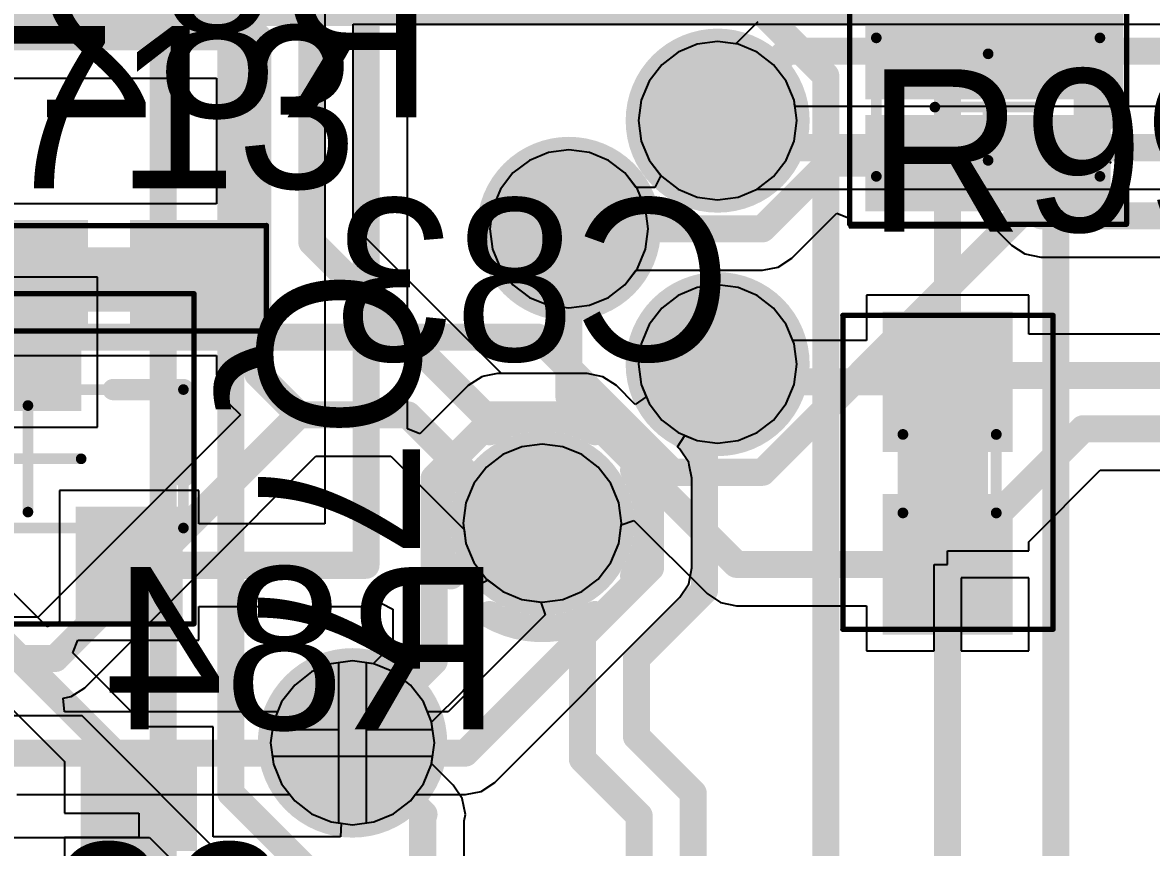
# Model space of a CAD drawing. Header units: millimetres. Extents: x 50.7 to 141.9, y 26.7 to 123.6.
# Drawn here: x 104.6 to 115.2, y 68.36 to 76.1 of the extents above; entities that cross this region are included whole.
import ezdxf

# ---------------------------------------------------------------- set-up
doc = ezdxf.new("R2010")
doc.units = ezdxf.units.MM
for name, color, linetype in [('BottomLayer', 5, 'Continuous'), ('BottomOverlay', 54, 'Continuous'), ('BottomPaste', 16, 'Continuous'), ('BottomSolder', 6, 'Continuous'), ('InternalPlane1', 76, 'Continuous'), ('InternalPlane3', 216, 'Continuous'), ('Mechanical13', 56, 'Continuous'), ('Mechanical15', 56, 'Continuous'), ('Mechanical16', 56, 'Continuous'), ('Mechanical27', 56, 'Continuous'), ('Mechanical6', 56, 'Continuous'), ('MidLayer1', 16, 'Continuous'), ('MidLayer2', 76, 'Continuous'), ('MidLayer3', 90, 'Continuous'), ('MidLayer4', 156, 'Continuous'), ('MultiLayer', 9, 'Continuous'), ('TopLayer', 1, 'Continuous'), ('TopOverlay', 2, 'Continuous'), ('TopPaste', 8, 'Continuous'), ('TopSolder', 216, 'Continuous')]:
    doc.layers.add(name, color=color, linetype=linetype)

msp = doc.modelspace()

# ---------------------------------------------------------------- linework, layer by layer
at = {"layer": 'BottomLayer'}
for p, q in [((107.703, 74.202), (107.703, 76.091)), ((107.703, 76.091), (116.611, 76.091)), ((111.125, 75.927), (110.933, 75.902)), ((111.317, 75.902), (111.125, 75.927)), ((110.754, 75.827), (110.6, 75.709)), ((110.933, 75.902), (110.754, 75.827)), ((111.496, 75.827), (111.317, 75.902)), ((111.65, 75.709), (111.496, 75.827)), ((110.6, 75.709), (110.482, 75.555)), ((111.768, 75.555), (111.65, 75.709)), ((104.122, 75.583), (106.419, 75.583)), ((106.419, 75.583), (106.419, 74.402)), ((110.482, 75.555), (110.407, 75.376)), ((111.843, 75.376), (111.768, 75.555)), ((110.407, 75.376), (110.382, 75.184)), ((111.85, 75.318), (111.843, 75.376)), ((123.611, 75.318), (111.85, 75.318)), ((110.382, 75.184), (110.407, 74.992)), ((110.407, 74.992), (110.482, 74.813)), ((109.536, 74.886), (109.357, 74.811)), ((109.728, 74.911), (109.536, 74.886)), ((109.92, 74.886), (109.728, 74.911)), ((110.099, 74.811), (109.92, 74.886)), ((109.357, 74.811), (109.203, 74.693)), ((110.253, 74.693), (110.099, 74.811)), ((110.482, 74.813), (110.6, 74.659)), ((109.203, 74.693), (109.085, 74.539)), ((110.371, 74.539), (110.253, 74.693)), ((110.6, 74.659), (110.754, 74.541)), ((109.085, 74.539), (109.01, 74.36)), ((110.446, 74.36), (110.371, 74.539)), ((110.754, 74.541), (110.933, 74.466)), ((111.317, 74.466), (111.496, 74.541)), ((111.496, 74.541), (111.498, 74.542)), ((111.498, 74.542), (122.599, 74.542)), ((110.933, 74.466), (111.125, 74.441)), ((111.125, 74.441), (111.317, 74.466)), ((105.363, 74.402), (104.144, 74.402)), ((105.388, 74.402), (105.363, 74.402)), ((105.363, 74.402), (105.363, 74.402)), ((105.363, 74.402), (105.363, 74.402)), ((105.363, 74.402), (105.363, 74.402)), ((105.454, 74.402), (105.388, 74.402)), ((106.419, 74.402), (105.454, 74.402)), ((105.454, 74.402), (105.454, 74.402)), ((109.01, 74.36), (108.985, 74.168)), ((110.471, 74.168), (110.446, 74.36)), ((109.096, 72.809), (107.703, 74.202)), ((108.985, 74.168), (109.01, 73.976)), ((110.446, 73.976), (110.471, 74.168)), ((109.01, 73.976), (109.085, 73.797)), ((110.371, 73.797), (110.446, 73.976)), ((109.085, 73.797), (109.203, 73.643)), ((110.253, 73.643), (110.371, 73.797)), ((109.203, 73.643), (109.357, 73.525)), ((110.099, 73.525), (110.253, 73.643)), ((110.933, 73.616), (110.754, 73.541)), ((111.125, 73.641), (110.933, 73.616)), ((111.317, 73.616), (111.125, 73.641)), ((111.496, 73.541), (111.317, 73.616)), ((109.357, 73.525), (109.536, 73.45)), ((109.92, 73.45), (110.099, 73.525)), ((110.754, 73.541), (110.6, 73.423)), ((111.65, 73.423), (111.496, 73.541)), ((109.536, 73.45), (109.728, 73.425)), ((109.728, 73.425), (109.92, 73.45)), ((110.6, 73.423), (110.482, 73.269)), ((111.768, 73.269), (111.65, 73.423)), ((110.482, 73.269), (110.407, 73.09)), ((111.843, 73.09), (111.768, 73.269)), ((110.407, 73.09), (110.382, 72.898)), ((111.868, 72.898), (111.843, 73.09)), ((104.144, 72.98), (105.363, 72.98)), ((105.363, 72.98), (105.363, 72.98)), ((105.363, 72.98), (105.454, 72.98)), ((105.454, 72.98), (105.454, 72.98)), ((105.454, 72.98), (106.419, 72.98)), ((106.419, 72.98), (106.419, 72.806)), ((110.382, 72.898), (110.407, 72.706)), ((111.843, 72.706), (111.868, 72.898)), ((106.419, 72.806), (106.448, 72.657)), ((109.899, 72.809), (109.096, 72.809)), ((110.048, 72.78), (109.899, 72.809)), ((110.174, 72.696), (110.048, 72.78)), ((106.448, 72.657), (106.532, 72.531)), ((110.35, 72.52), (110.174, 72.696)), ((110.407, 72.706), (110.455, 72.59)), ((111.768, 72.527), (111.843, 72.706)), ((106.532, 72.531), (106.643, 72.421)), ((110.455, 72.59), (110.35, 72.52)), ((111.65, 72.373), (111.768, 72.527)), ((106.643, 72.421), (104.745, 70.523)), ((111.496, 72.255), (111.65, 72.373)), ((110.747, 72.123), (110.817, 72.228)), ((110.817, 72.228), (110.933, 72.18)), ((111.317, 72.18), (111.496, 72.255)), ((110.769, 72.101), (110.747, 72.123)), ((110.853, 71.975), (110.769, 72.101)), ((110.933, 72.18), (111.125, 72.155)), ((111.125, 72.155), (111.317, 72.18)), ((105.181, 69.86), (107.353, 72.033)), ((107.353, 72.033), (108.056, 72.033)), ((108.056, 72.033), (108.743, 71.345)), ((110.858, 71.95), (110.853, 71.975)), ((110.882, 71.826), (110.858, 71.95)), ((110.882, 70.984), (110.882, 71.826)), ((108.743, 71.345), (108.76, 71.213)), ((108.76, 71.213), (108.835, 71.034)), ((108.835, 71.034), (108.953, 70.88)), ((110.853, 70.836), (110.882, 70.984)), ((108.953, 70.88), (109.107, 70.762)), ((110.769, 70.709), (110.853, 70.836)), ((109.031, 68.971), (110.769, 70.709)), ((109.107, 70.762), (109.286, 70.687)), ((109.286, 70.687), (109.463, 70.664)), ((109.463, 70.664), (109.504, 70.544)), ((104.745, 70.523), (104.419, 70.523)), ((109.504, 70.544), (108.595, 69.634)), ((107.497, 70.084), (107.312, 70.008)), ((107.569, 70.094), (107.497, 70.084)), ((107.569, 69.342), (107.569, 70.094)), ((107.895, 70.084), (107.823, 70.094)), ((107.823, 70.094), (107.823, 69.342)), ((108.08, 70.008), (107.895, 70.084)), ((107.312, 70.008), (107.153, 69.885)), ((108.239, 69.885), (108.08, 70.008)), ((105.055, 69.776), (105.181, 69.86)), ((107.153, 69.885), (107.03, 69.726)), ((108.362, 69.726), (108.239, 69.885)), ((104.978, 69.761), (105.055, 69.776)), ((104.99, 69.634), (104.978, 69.761)), ((107.03, 69.726), (106.992, 69.634)), ((108.4, 69.634), (108.362, 69.726)), ((106.992, 69.634), (104.99, 69.634)), ((108.595, 69.634), (108.4, 69.634)), ((107.569, 68.59), (107.569, 69.342)), ((107.823, 69.342), (107.823, 68.59)), ((108.905, 68.887), (109.031, 68.971)), ((104.544, 68.858), (107.107, 68.858)), ((107.107, 68.858), (107.153, 68.799)), ((108.239, 68.799), (108.285, 68.858)), ((108.285, 68.858), (108.756, 68.858)), ((108.756, 68.858), (108.905, 68.887)), ((107.153, 68.799), (107.312, 68.676)), ((108.08, 68.676), (108.239, 68.799)), ((107.312, 68.676), (107.497, 68.6)), ((107.497, 68.6), (107.569, 68.59)), ((107.823, 68.59), (107.895, 68.6)), ((107.895, 68.6), (108.08, 68.676))]:
    msp.add_line(p, q, dxfattribs=at)
at = {"layer": 'BottomLayer', "const_width": 0.254}
for points in [[(107.315, 74.041), (107.315, 76.479)], [(104.122, 75.971), (106.807, 75.971)], [(106.807, 72.806), (106.807, 75.971)], [(111.125, 75.184), (111.379, 74.93)], [(111.379, 74.93), (123.611, 74.93)], [(107.315, 74.041), (108.935, 72.421)], [(103.23, 73.691), (104.754, 73.691)], [(106.064, 73.691), (106.807, 73.691)], [(106.807, 72.806), (107.192, 72.421)], [(104.906, 70.135), (107.192, 72.421)], [(107.192, 72.421), (108.217, 72.421)], [(108.217, 72.421), (109.233, 71.405)], [(108.935, 72.421), (109.899, 72.421)], [(109.899, 72.421), (110.494, 71.826)], [(110.494, 70.984), (110.494, 71.826)], [(109.233, 71.405), (109.478, 71.405)], [(108.756, 69.246), (110.494, 70.984)], [(103.632, 70.135), (104.906, 70.135)], [(104.383, 69.246), (108.756, 69.246)]]:
    msp.add_lwpolyline(points, dxfattribs=at)
at = {"layer": 'BottomLayer'}
for points, const_width in [([(106.743, 75.971, 1), (106.871, 75.971, 1)], 0.127), ([(106.743, 75.971, 1), (106.871, 75.971, 1)], 0.127), ([(110.884, 75.184, 1), (111.366, 75.184, 1)], 0.483), ([(111.061, 75.184, 1), (111.189, 75.184, 1)], 0.127), ([(111.316, 74.93, 1), (111.442, 74.93, 1)], 0.127), ([(111.316, 74.93, 1), (111.442, 74.93, 1)], 0.127), ([(109.487, 74.168, 1), (109.969, 74.168, 1)], 0.483), ([(107.251, 74.041, 1), (107.379, 74.041, 1)], 0.127), ([(107.251, 74.041, 1), (107.379, 74.041, 1)], 0.127), ([(104.69, 73.691, 1), (104.817, 73.691, 1)], 0.127), ([(106.001, 73.691, 1), (106.128, 73.691, 1)], 0.127), ([(106.743, 73.691, 1), (106.871, 73.691, 1)], 0.127), ([(110.884, 72.898, 1), (111.366, 72.898, 1)], 0.483), ([(106.743, 72.806, 1), (106.871, 72.806, 1)], 0.127), ([(106.743, 72.806, 1), (106.871, 72.806, 1)], 0.127), ([(107.129, 72.421, 1), (107.256, 72.421, 1)], 0.127), ([(107.129, 72.421, 1), (107.256, 72.421, 1)], 0.127), ([(107.129, 72.421, 1), (107.256, 72.421, 1)], 0.127), ([(108.153, 72.421, 1), (108.28, 72.421, 1)], 0.127), ([(108.153, 72.421, 1), (108.28, 72.421, 1)], 0.127), ([(108.871, 72.421, 1), (108.998, 72.421, 1)], 0.127), ([(108.871, 72.421, 1), (108.998, 72.421, 1)], 0.127), ([(109.835, 72.421, 1), (109.962, 72.421, 1)], 0.127), ([(109.835, 72.421, 1), (109.962, 72.421, 1)], 0.127), ([(109.237, 71.405, 1), (109.719, 71.405, 1)], 0.483), ([(110.431, 71.826, 1), (110.558, 71.826, 1)], 0.127), ([(110.431, 71.826, 1), (110.558, 71.826, 1)], 0.127), ([(109.169, 71.405, 1), (109.296, 71.405, 1)], 0.127), ([(109.169, 71.405, 1), (109.296, 71.405, 1)], 0.127), ([(109.415, 71.405, 1), (109.542, 71.405, 1)], 0.127), ([(110.431, 70.984, 1), (110.558, 70.984, 1)], 0.127), ([(110.431, 70.984, 1), (110.558, 70.984, 1)], 0.127), ([(104.843, 70.135, 1), (104.97, 70.135, 1)], 0.127), ([(104.843, 70.135, 1), (104.97, 70.135, 1)], 0.127), ([(107.442, 69.342, 1), (107.95, 69.342, 1)], 0.508), ([(108.692, 69.246, 1), (108.819, 69.246, 1)], 0.127), ([(108.692, 69.246, 1), (108.819, 69.246, 1)], 0.127)]:
    msp.add_lwpolyline(points, format="xyb", close=True, dxfattribs=dict(at, const_width=const_width))
for points in [[(105.109, 74.148), (104.398, 74.148), (105.109, 73.234), (104.398, 73.234)], [(106.42, 74.148), (105.708, 74.148), (106.42, 73.234), (105.708, 73.234)]]:
    msp.add_solid(points, dxfattribs=at)
at = {"layer": 'BottomOverlay', "const_width": 0.406}
msp.add_lwpolyline([(105.414, 73.661), (105.414, 73.742)], dxfattribs=at)
at = {"layer": 'BottomOverlay', "const_width": 0.203}
for points in [[(105.312, 73.742, 1), (105.516, 73.742, 1)], [(105.312, 73.661, 1), (105.516, 73.661, 1)]]:
    msp.add_lwpolyline(points, format="xyb", close=True, dxfattribs=at)
at = {"layer": 'BottomPaste'}
for points in [[(105.109, 74.148), (104.398, 74.148), (105.109, 73.234), (104.398, 73.234)], [(106.42, 74.148), (105.708, 74.148), (106.42, 73.234), (105.708, 73.234)]]:
    msp.add_solid(points, dxfattribs=at)
at = {"layer": 'BottomSolder'}
for points, const_width in [([(110.833, 75.184, 1), (111.417, 75.184, 1)], 0.584), ([(109.436, 74.168, 1), (110.02, 74.168, 1)], 0.584), ([(110.833, 72.898, 1), (111.417, 72.898, 1)], 0.584), ([(109.186, 71.405, 1), (109.77, 71.405, 1)], 0.584), ([(107.391, 69.342, 1), (108.001, 69.342, 1)], 0.61)]:
    msp.add_lwpolyline(points, format="xyb", close=True, dxfattribs=dict(at, const_width=const_width))
for points in [[(105.211, 74.25), (104.296, 74.25), (105.211, 73.132), (104.296, 73.132)], [(106.521, 74.25), (105.607, 74.25), (106.521, 73.132), (105.607, 73.132)]]:
    msp.add_solid(points, dxfattribs=at)
at = {"layer": 'InternalPlane1'}
for points, const_width in [([(110.693, 75.184, 1), (111.557, 75.184, 1)], 0.864), ([(109.296, 74.168, 1), (110.16, 74.168, 1)], 0.864), ([(110.693, 72.898, 1), (111.557, 72.898, 1)], 0.864), ([(109.046, 71.405, 1), (109.91, 71.405, 1)], 0.864), ([(107.251, 69.342, 1), (108.141, 69.342, 1)], 0.889)]:
    msp.add_lwpolyline(points, format="xyb", close=True, dxfattribs=dict(at, const_width=const_width))
at = {"layer": 'InternalPlane3'}
for points, const_width in [([(110.693, 75.184, 1), (111.557, 75.184, 1)], 0.864), ([(109.296, 74.168, 1), (110.16, 74.168, 1)], 0.864), ([(110.693, 72.898, 1), (111.557, 72.898, 1)], 0.864), ([(108.919, 72.263, 1), (109.046, 72.263, 1)], 0.127), ([(109.91, 72.263, 1), (110.037, 72.263, 1)], 0.127), ([(108.557, 71.9, 1), (108.684, 71.9, 1)], 0.127), ([(110.272, 71.9, 1), (110.399, 71.9, 1)], 0.127), ([(108.557, 70.91, 1), (108.684, 70.91, 1)], 0.127), ([(110.272, 70.91, 1), (110.399, 70.91, 1)], 0.127), ([(108.919, 70.547, 1), (109.046, 70.547, 1)], 0.127), ([(109.91, 70.547, 1), (110.037, 70.547, 1)], 0.127), ([(107.251, 69.342, 1), (108.141, 69.342, 1)], 0.889)]:
    msp.add_lwpolyline(points, format="xyb", close=True, dxfattribs=dict(at, const_width=const_width))
at = {"layer": 'InternalPlane3', "const_width": 0.254}
for points in [[(108.983, 72.263, -0.267949), (109.973, 72.263)], [(108.62, 70.91, -0.267949), (108.62, 71.9)], [(110.336, 71.9, -0.267949), (110.336, 70.91)], [(109.973, 70.547, -0.267949), (108.983, 70.547)]]:
    msp.add_lwpolyline(points, format="xyb", dxfattribs=at)
at = {"layer": 'Mechanical13', "const_width": 0.1}
for points in [[(112.615, 74.661), (112.615, 75.961)], [(112.615, 75.961), (114.715, 75.961)], [(114.715, 74.661), (114.715, 75.961)], [(112.615, 74.661), (114.715, 74.661)], [(103.188, 72.659), (106.108, 72.659)], [(106.108, 71.359), (106.108, 72.659)], [(103.188, 71.359), (106.108, 71.359)]]:
    msp.add_lwpolyline(points, dxfattribs=at)
at = {"layer": 'Mechanical13', "const_width": 0.05}
for points in [[(112.59, 75.961, 1), (112.64, 75.961, 1)], [(112.59, 75.961, 1), (112.64, 75.961, 1)], [(114.69, 75.961, 1), (114.74, 75.961, 1)], [(114.69, 75.961, 1), (114.74, 75.961, 1)], [(112.59, 74.661, 1), (112.64, 74.661, 1)], [(112.59, 74.661, 1), (112.64, 74.661, 1)], [(114.69, 74.661, 1), (114.74, 74.661, 1)], [(114.69, 74.661, 1), (114.74, 74.661, 1)], [(106.083, 72.659, 1), (106.133, 72.659, 1)], [(106.083, 72.659, 1), (106.133, 72.659, 1)], [(106.083, 71.359, 1), (106.133, 71.359, 1)], [(106.083, 71.359, 1), (106.133, 71.359, 1)]]:
    msp.add_lwpolyline(points, format="xyb", close=True, dxfattribs=at)
at = {"layer": 'Mechanical15'}
for points, const_width in [([(112.365, 74.211), (112.365, 76.411)], 0.05), ([(114.965, 74.211), (114.965, 76.411)], 0.05), ([(113.665, 74.811), (113.665, 75.811)], 0.1), ([(113.165, 75.311), (114.165, 75.311)], 0.1), ([(112.365, 74.211), (114.965, 74.211)], 0.05), ([(103.088, 73.559), (106.208, 73.559)], 0.05), ([(106.208, 70.459), (106.208, 73.559)], 0.05), ([(104.648, 71.509), (104.648, 72.509)], 0.1), ([(104.148, 72.009), (105.148, 72.009)], 0.1), ([(103.088, 70.459), (106.208, 70.459)], 0.05)]:
    msp.add_lwpolyline(points, dxfattribs=dict(at, const_width=const_width))
for points, const_width in [([(113.64, 75.811, 1), (113.69, 75.811, 1)], 0.05), ([(113.14, 75.311, 1), (113.19, 75.311, 1)], 0.05), ([(114.14, 75.311, 1), (114.19, 75.311, 1)], 0.05), ([(113.64, 74.811, 1), (113.69, 74.811, 1)], 0.05), ([(112.353, 74.211, 1), (112.377, 74.211, 1)], 0.025), ([(112.353, 74.211, 1), (112.377, 74.211, 1)], 0.025), ([(114.953, 74.211, 1), (114.977, 74.211, 1)], 0.025), ([(114.953, 74.211, 1), (114.977, 74.211, 1)], 0.025), ([(106.196, 73.559, 1), (106.22, 73.559, 1)], 0.025), ([(106.196, 73.559, 1), (106.22, 73.559, 1)], 0.025), ([(104.623, 72.509, 1), (104.673, 72.509, 1)], 0.05), ([(105.123, 72.009, 1), (105.173, 72.009, 1)], 0.05), ([(104.623, 71.509, 1), (104.673, 71.509, 1)], 0.05), ([(106.196, 70.459, 1), (106.22, 70.459, 1)], 0.025), ([(106.196, 70.459, 1), (106.22, 70.459, 1)], 0.025)]:
    msp.add_lwpolyline(points, format="xyb", close=True, dxfattribs=dict(at, const_width=const_width))
at = {"layer": 'Mechanical16'}
for points, const_width in [([(105.16, 73.92), (105.659, 73.92)], 0.152), ([(105.16, 73.467), (105.659, 73.467)], 0.152), ([(112.865, 71.501), (112.865, 72.238)], 0.102), ([(113.741, 71.501), (113.741, 72.238)], 0.102)]:
    msp.add_lwpolyline(points, dxfattribs=dict(at, const_width=const_width))
for points, const_width in [([(105.122, 73.92, 1), (105.198, 73.92, 1)], 0.0762), ([(105.621, 73.92, 1), (105.697, 73.92, 1)], 0.0762), ([(105.122, 73.467, 1), (105.198, 73.467, 1)], 0.0762), ([(105.621, 73.467, 1), (105.697, 73.467, 1)], 0.0762), ([(112.84, 72.238, 1), (112.89, 72.238, 1)], 0.0508), ([(113.716, 72.238, 1), (113.767, 72.238, 1)], 0.0508), ([(112.84, 71.501, 1), (112.89, 71.501, 1)], 0.0508), ([(113.716, 71.501, 1), (113.767, 71.501, 1)], 0.0508)]:
    msp.add_lwpolyline(points, format="xyb", close=True, dxfattribs=dict(at, const_width=const_width))
for points in [[(105.135, 73.996), (104.855, 73.996), (105.135, 73.386), (104.855, 73.386)], [(105.968, 73.996), (105.668, 73.996), (105.968, 73.386), (105.668, 73.386)], [(112.815, 72.716), (112.815, 72.216), (113.767, 72.716), (113.767, 72.216)], [(112.814, 71.552), (112.814, 71.044), (113.767, 71.552), (113.767, 71.044)]]:
    msp.add_solid(points, dxfattribs=at)
at = {"layer": 'Mechanical27', "const_width": 0.0508}
for points in [[(103.941, 74.199), (106.887, 74.199)], [(106.887, 73.208), (106.887, 74.199)], [(112.301, 70.409), (112.301, 73.355)], [(112.301, 73.355), (114.275, 73.355)], [(114.275, 70.409), (114.275, 73.355)], [(103.941, 73.208), (106.887, 73.208)], [(112.301, 70.409), (114.275, 70.409)]]:
    msp.add_lwpolyline(points, dxfattribs=at)
at = {"layer": 'Mechanical27', "const_width": 0.0254}
for points in [[(106.874, 74.199, 1), (106.9, 74.199, 1)], [(106.874, 74.199, 1), (106.9, 74.199, 1)], [(112.288, 73.355, 1), (112.314, 73.355, 1)], [(112.288, 73.355, 1), (112.314, 73.355, 1)], [(114.262, 73.355, 1), (114.287, 73.355, 1)], [(114.262, 73.355, 1), (114.287, 73.355, 1)], [(106.874, 73.208, 1), (106.9, 73.208, 1)], [(106.874, 73.208, 1), (106.9, 73.208, 1)], [(112.288, 70.409, 1), (112.314, 70.409, 1)], [(112.288, 70.409, 1), (112.314, 70.409, 1)], [(114.262, 70.409, 1), (114.287, 70.409, 1)], [(114.262, 70.409, 1), (114.287, 70.409, 1)]]:
    msp.add_lwpolyline(points, format="xyb", close=True, dxfattribs=at)
at = {"layer": 'Mechanical6'}
for points in [[(105.614, 73.996), (105.211, 73.996), (105.614, 73.391), (105.211, 73.391)], [(112.984, 72.082), (112.984, 71.679), (113.589, 72.082), (113.589, 71.679)]]:
    msp.add_solid(points, dxfattribs=at)
at = {"layer": 'MidLayer1', "const_width": 0.254}
for points in [[(112.776, 76.2), (114.046, 77.47)], [(114.594, 74.93), (114.594, 76.494)], [(95.123, 76.2), (112.776, 76.2)], [(111.546, 71.882), (114.594, 74.93)], [(93.599, 73.152), (109.434, 73.152)], [(109.434, 73.152), (110.704, 71.882)], [(110.704, 71.882), (111.546, 71.882)]]:
    msp.add_lwpolyline(points, dxfattribs=at)
at = {"layer": 'MidLayer1'}
for points, const_width in [([(112.713, 76.2, 1), (112.84, 76.2, 1)], 0.127), ([(112.713, 76.2, 1), (112.84, 76.2, 1)], 0.127), ([(110.884, 75.184, 1), (111.366, 75.184, 1)], 0.483), ([(114.53, 74.93, 1), (114.657, 74.93, 1)], 0.127), ([(114.53, 74.93, 1), (114.657, 74.93, 1)], 0.127), ([(109.487, 74.168, 1), (109.969, 74.168, 1)], 0.483), ([(110.884, 72.898, 1), (111.366, 72.898, 1)], 0.483), ([(109.371, 73.152, 1), (109.498, 73.152, 1)], 0.127), ([(109.371, 73.152, 1), (109.498, 73.152, 1)], 0.127), ([(110.641, 71.882, 1), (110.768, 71.882, 1)], 0.127), ([(110.641, 71.882, 1), (110.768, 71.882, 1)], 0.127), ([(111.482, 71.882, 1), (111.609, 71.882, 1)], 0.127), ([(111.482, 71.882, 1), (111.609, 71.882, 1)], 0.127), ([(109.237, 71.405, 1), (109.719, 71.405, 1)], 0.483), ([(107.442, 69.342, 1), (107.95, 69.342, 1)], 0.508)]:
    msp.add_lwpolyline(points, format="xyb", close=True, dxfattribs=dict(at, const_width=const_width))
at = {"layer": 'MidLayer2', "const_width": 0.254}
for points in [[(105.918, 67.691), (105.918, 89.154)], [(106.553, 68.869), (106.553, 86.995)], [(114.808, 75.271), (114.808, 77.938)], [(113.284, 66), (113.284, 77.851)], [(111.252, 76.494), (112.141, 75.605)], [(112.141, 66.421), (112.141, 75.605)], [(114.3, 74.763), (114.808, 75.271)], [(114.3, 66.421), (114.3, 74.763)], [(109.728, 72.592), (109.728, 74.168)], [(110.633, 72.406), (111.125, 72.898)], [(109.728, 72.592), (110.494, 71.826)], [(110.633, 72.406), (110.633, 72.406)], [(110.633, 72.406), (111.002, 72.036)], [(111.002, 70.774), (111.002, 72.036)], [(110.494, 70.984), (110.494, 71.826)], [(109.855, 70.345), (110.494, 70.984)], [(110.363, 70.135), (111.002, 70.774)], [(109.855, 69.191), (109.855, 70.345)], [(110.363, 69.401), (110.363, 70.135)], [(110.363, 69.401), (110.895, 68.869)], [(109.855, 69.191), (110.387, 68.659)], [(106.553, 68.869), (107.442, 67.98)], [(110.895, 67.607), (110.895, 68.869)], [(110.387, 67.817), (110.387, 68.659)]]:
    msp.add_lwpolyline(points, dxfattribs=at)
at = {"layer": 'MidLayer2'}
for points, const_width in [([(112.078, 75.605, 1), (112.204, 75.605, 1)], 0.127), ([(112.078, 75.605, 1), (112.204, 75.605, 1)], 0.127), ([(110.884, 75.184, 1), (111.366, 75.184, 1)], 0.483), ([(114.745, 75.271, 1), (114.871, 75.271, 1)], 0.127), ([(114.745, 75.271, 1), (114.871, 75.271, 1)], 0.127), ([(114.237, 74.763, 1), (114.364, 74.763, 1)], 0.127), ([(114.237, 74.763, 1), (114.364, 74.763, 1)], 0.127), ([(109.487, 74.168, 1), (109.969, 74.168, 1)], 0.483), ([(109.665, 74.168, 1), (109.791, 74.168, 1)], 0.127), ([(110.884, 72.898, 1), (111.366, 72.898, 1)], 0.483), ([(111.061, 72.898, 1), (111.189, 72.898, 1)], 0.127), ([(109.665, 72.592, 1), (109.791, 72.592, 1)], 0.127), ([(109.665, 72.592, 1), (109.791, 72.592, 1)], 0.127), ([(110.569, 72.406, 1), (110.696, 72.406, 1)], 0.127), ([(110.569, 72.406, 1), (110.696, 72.406, 1)], 0.127), ([(110.569, 72.406, 1), (110.696, 72.406, 1)], 0.127), ([(110.569, 72.406, 1), (110.696, 72.406, 1)], 0.127), ([(110.939, 72.036, 1), (111.066, 72.036, 1)], 0.127), ([(110.939, 72.036, 1), (111.066, 72.036, 1)], 0.127), ([(109.237, 71.405, 1), (109.719, 71.405, 1)], 0.483), ([(110.431, 71.826, 1), (110.558, 71.826, 1)], 0.127), ([(110.431, 71.826, 1), (110.558, 71.826, 1)], 0.127), ([(110.431, 70.984, 1), (110.558, 70.984, 1)], 0.127), ([(110.431, 70.984, 1), (110.558, 70.984, 1)], 0.127), ([(110.939, 70.774, 1), (111.066, 70.774, 1)], 0.127), ([(110.939, 70.774, 1), (111.066, 70.774, 1)], 0.127), ([(109.791, 70.345, 1), (109.918, 70.345, 1)], 0.127), ([(109.791, 70.345, 1), (109.918, 70.345, 1)], 0.127), ([(110.299, 70.135, 1), (110.427, 70.135, 1)], 0.127), ([(110.299, 70.135, 1), (110.427, 70.135, 1)], 0.127), ([(107.442, 69.342, 1), (107.95, 69.342, 1)], 0.508), ([(110.299, 69.401, 1), (110.427, 69.401, 1)], 0.127), ([(110.299, 69.401, 1), (110.427, 69.401, 1)], 0.127), ([(109.791, 69.191, 1), (109.918, 69.191, 1)], 0.127), ([(109.791, 69.191, 1), (109.918, 69.191, 1)], 0.127), ([(106.49, 68.869, 1), (106.617, 68.869, 1)], 0.127), ([(106.49, 68.869, 1), (106.617, 68.869, 1)], 0.127), ([(110.832, 68.869, 1), (110.959, 68.869, 1)], 0.127), ([(110.832, 68.869, 1), (110.959, 68.869, 1)], 0.127), ([(110.324, 68.659, 1), (110.451, 68.659, 1)], 0.127), ([(110.324, 68.659, 1), (110.451, 68.659, 1)], 0.127)]:
    msp.add_lwpolyline(points, format="xyb", close=True, dxfattribs=dict(at, const_width=const_width))
at = {"layer": 'MidLayer3'}
for p, q in [((111.125, 75.927), (110.933, 75.902)), ((111.317, 75.902), (111.125, 75.927)), ((110.754, 75.827), (110.6, 75.709)), ((110.933, 75.902), (110.754, 75.827)), ((111.496, 75.827), (111.317, 75.902)), ((111.65, 75.709), (111.496, 75.827)), ((110.6, 75.709), (110.482, 75.555)), ((111.768, 75.555), (111.65, 75.709)), ((110.482, 75.555), (110.407, 75.376)), ((111.843, 75.376), (111.768, 75.555)), ((110.407, 75.376), (110.382, 75.184)), ((111.868, 75.184), (111.843, 75.376)), ((110.382, 75.184), (110.407, 74.992)), ((111.843, 74.992), (111.868, 75.184)), ((110.407, 74.992), (110.482, 74.813)), ((111.768, 74.813), (111.843, 74.992)), ((109.536, 74.886), (109.357, 74.811)), ((109.728, 74.911), (109.536, 74.886)), ((109.92, 74.886), (109.728, 74.911)), ((110.099, 74.811), (109.92, 74.886)), ((109.357, 74.811), (109.203, 74.693)), ((110.253, 74.693), (110.099, 74.811)), ((110.482, 74.813), (110.6, 74.659)), ((111.65, 74.659), (111.768, 74.813)), ((109.203, 74.693), (109.085, 74.539)), ((110.371, 74.539), (110.253, 74.693)), ((110.6, 74.659), (110.754, 74.541)), ((111.496, 74.541), (111.65, 74.659)), ((109.085, 74.539), (109.01, 74.36)), ((110.446, 74.36), (110.371, 74.539)), ((110.754, 74.541), (110.933, 74.466)), ((111.317, 74.466), (111.496, 74.541)), ((110.933, 74.466), (111.125, 74.441)), ((111.125, 74.441), (111.317, 74.466)), ((109.01, 74.36), (108.985, 74.168)), ((110.471, 74.168), (110.446, 74.36)), ((108.985, 74.168), (109.01, 73.976)), ((110.446, 73.976), (110.471, 74.168)), ((109.01, 73.976), (109.085, 73.797)), ((110.371, 73.797), (110.446, 73.976)), ((109.085, 73.797), (109.203, 73.643)), ((110.253, 73.643), (110.371, 73.797)), ((109.203, 73.643), (109.357, 73.525)), ((110.099, 73.525), (110.253, 73.643)), ((110.933, 73.616), (110.754, 73.541)), ((111.125, 73.641), (110.933, 73.616)), ((111.317, 73.616), (111.125, 73.641)), ((111.496, 73.541), (111.317, 73.616)), ((109.357, 73.525), (109.536, 73.45)), ((109.92, 73.45), (110.099, 73.525)), ((110.754, 73.541), (110.6, 73.423)), ((111.65, 73.423), (111.496, 73.541)), ((109.536, 73.45), (109.728, 73.425)), ((109.728, 73.425), (109.92, 73.45)), ((110.6, 73.423), (110.482, 73.269)), ((111.768, 73.269), (111.65, 73.423)), ((110.482, 73.269), (110.407, 73.09)), ((111.843, 73.09), (111.768, 73.269)), ((110.407, 73.09), (110.382, 72.898)), ((111.868, 72.898), (111.843, 73.09)), ((110.382, 72.898), (110.407, 72.706)), ((111.843, 72.706), (111.868, 72.898)), ((110.407, 72.706), (110.482, 72.527)), ((111.768, 72.527), (111.843, 72.706)), ((110.482, 72.527), (110.6, 72.373)), ((111.65, 72.373), (111.768, 72.527)), ((110.6, 72.373), (110.754, 72.255)), ((111.496, 72.255), (111.65, 72.373)), ((110.754, 72.255), (110.933, 72.18)), ((111.317, 72.18), (111.496, 72.255)), ((109.286, 72.123), (109.107, 72.048)), ((109.478, 72.148), (109.286, 72.123)), ((109.67, 72.123), (109.478, 72.148)), ((109.849, 72.048), (109.67, 72.123)), ((110.933, 72.18), (111.125, 72.155)), ((111.125, 72.155), (111.317, 72.18)), ((109.107, 72.048), (108.953, 71.93)), ((110.003, 71.93), (109.849, 72.048)), ((108.953, 71.93), (108.835, 71.776)), ((110.121, 71.776), (110.003, 71.93)), ((108.835, 71.776), (108.76, 71.597)), ((110.196, 71.597), (110.121, 71.776)), ((108.76, 71.597), (108.735, 71.405)), ((110.221, 71.405), (110.196, 71.597)), ((108.735, 71.405), (108.76, 71.213)), ((110.196, 71.213), (110.221, 71.405)), ((108.76, 71.213), (108.835, 71.034)), ((110.121, 71.034), (110.196, 71.213)), ((108.835, 71.034), (108.953, 70.88)), ((110.003, 70.88), (110.121, 71.034)), ((108.953, 70.88), (109.107, 70.762)), ((109.849, 70.762), (110.003, 70.88)), ((109.107, 70.762), (109.286, 70.687)), ((109.67, 70.687), (109.849, 70.762)), ((109.286, 70.687), (109.478, 70.662)), ((109.478, 70.662), (109.67, 70.687)), ((107.497, 70.084), (107.312, 70.008)), ((107.696, 70.111), (107.497, 70.084)), ((107.895, 70.084), (107.696, 70.111)), ((108.08, 70.008), (107.895, 70.084)), ((107.312, 70.008), (107.153, 69.885)), ((108.239, 69.885), (108.08, 70.008)), ((107.153, 69.885), (107.03, 69.726)), ((108.362, 69.726), (108.239, 69.885)), ((107.03, 69.726), (106.954, 69.541)), ((108.438, 69.541), (108.362, 69.726)), ((105.156, 69.596), (90.892, 69.596)), ((107.347, 67.405), (105.156, 69.596)), ((106.954, 69.541), (106.927, 69.342)), ((108.465, 69.342), (108.438, 69.541)), ((106.927, 69.342), (106.954, 69.143)), ((108.438, 69.143), (108.465, 69.342)), ((106.954, 69.143), (107.03, 68.958)), ((108.362, 68.958), (108.438, 69.143)), ((107.03, 68.958), (107.153, 68.799)), ((108.239, 68.799), (108.362, 68.958)), ((107.153, 68.799), (107.312, 68.676)), ((108.08, 68.676), (108.239, 68.799)), ((107.312, 68.676), (107.497, 68.6)), ((107.497, 68.6), (107.696, 68.573)), ((107.696, 68.573), (107.895, 68.6)), ((107.895, 68.6), (108.08, 68.676)), ((72.216, 68.453), (105.791, 68.453)), ((105.791, 68.453), (106.924, 67.32))]:
    msp.add_line(p, q, dxfattribs=at)
for points, const_width in [([(110.884, 75.184, 1), (111.366, 75.184, 1)], 0.483), ([(109.487, 74.168, 1), (109.969, 74.168, 1)], 0.483), ([(110.884, 72.898, 1), (111.366, 72.898, 1)], 0.483), ([(109.237, 71.405, 1), (109.719, 71.405, 1)], 0.483), ([(107.442, 69.342, 1), (107.95, 69.342, 1)], 0.508)]:
    msp.add_lwpolyline(points, format="xyb", close=True, dxfattribs=dict(at, const_width=const_width))
at = {"layer": 'MidLayer4'}
for p, q in [((111.125, 75.927), (110.933, 75.902)), ((111.317, 75.902), (111.125, 75.927)), ((110.754, 75.827), (110.6, 75.709)), ((110.933, 75.902), (110.754, 75.827)), ((111.496, 75.827), (111.317, 75.902)), ((111.65, 75.709), (111.496, 75.827)), ((110.6, 75.709), (110.482, 75.555)), ((111.768, 75.555), (111.65, 75.709)), ((110.482, 75.555), (110.407, 75.376)), ((111.843, 75.376), (111.768, 75.555)), ((110.407, 75.376), (110.382, 75.184)), ((111.868, 75.184), (111.843, 75.376)), ((110.382, 75.184), (110.407, 74.992)), ((111.843, 74.992), (111.868, 75.184)), ((110.407, 74.992), (110.482, 74.813)), ((111.768, 74.813), (111.843, 74.992)), ((109.536, 74.886), (109.357, 74.811)), ((109.728, 74.911), (109.536, 74.886)), ((109.92, 74.886), (109.728, 74.911)), ((110.099, 74.811), (109.92, 74.886)), ((109.357, 74.811), (109.203, 74.693)), ((110.253, 74.693), (110.099, 74.811)), ((110.482, 74.813), (110.6, 74.659)), ((111.65, 74.659), (111.768, 74.813)), ((109.203, 74.693), (109.085, 74.539)), ((110.371, 74.539), (110.253, 74.693)), ((110.6, 74.659), (110.754, 74.541)), ((111.496, 74.541), (111.65, 74.659)), ((109.085, 74.539), (109.01, 74.36)), ((110.446, 74.36), (110.371, 74.539)), ((110.754, 74.541), (110.933, 74.466)), ((111.317, 74.466), (111.496, 74.541)), ((110.933, 74.466), (111.125, 74.441)), ((111.125, 74.441), (111.317, 74.466)), ((109.01, 74.36), (108.985, 74.168)), ((110.471, 74.168), (110.446, 74.36)), ((108.985, 74.168), (109.01, 73.976)), ((110.446, 73.976), (110.471, 74.168)), ((109.01, 73.976), (109.085, 73.797)), ((110.371, 73.797), (110.446, 73.976)), ((109.085, 73.797), (109.203, 73.643)), ((110.253, 73.643), (110.371, 73.797)), ((109.203, 73.643), (109.357, 73.525)), ((110.099, 73.525), (110.253, 73.643)), ((110.933, 73.616), (110.754, 73.541)), ((111.125, 73.641), (110.933, 73.616)), ((111.317, 73.616), (111.125, 73.641)), ((111.496, 73.541), (111.317, 73.616)), ((109.357, 73.525), (109.536, 73.45)), ((109.92, 73.45), (110.099, 73.525)), ((110.754, 73.541), (110.6, 73.423)), ((111.65, 73.423), (111.496, 73.541)), ((109.536, 73.45), (109.728, 73.425)), ((109.728, 73.425), (109.92, 73.45)), ((110.6, 73.423), (110.482, 73.269)), ((111.768, 73.269), (111.65, 73.423)), ((110.482, 73.269), (110.407, 73.09)), ((111.843, 73.09), (111.768, 73.269)), ((110.407, 73.09), (110.382, 72.898)), ((111.868, 72.898), (111.843, 73.09)), ((110.382, 72.898), (110.407, 72.706)), ((111.843, 72.706), (111.868, 72.898)), ((110.407, 72.706), (110.482, 72.527)), ((111.768, 72.527), (111.843, 72.706)), ((110.482, 72.527), (110.6, 72.373)), ((111.65, 72.373), (111.768, 72.527)), ((110.6, 72.373), (110.754, 72.255)), ((111.496, 72.255), (111.65, 72.373)), ((110.754, 72.255), (110.933, 72.18)), ((111.317, 72.18), (111.496, 72.255)), ((109.286, 72.123), (109.107, 72.048)), ((109.478, 72.148), (109.286, 72.123)), ((109.67, 72.123), (109.478, 72.148)), ((109.849, 72.048), (109.67, 72.123)), ((110.933, 72.18), (111.125, 72.155)), ((111.125, 72.155), (111.317, 72.18)), ((109.107, 72.048), (108.953, 71.93)), ((110.003, 71.93), (109.849, 72.048)), ((108.953, 71.93), (108.835, 71.776)), ((110.121, 71.776), (110.003, 71.93)), ((108.835, 71.776), (108.76, 71.597)), ((110.196, 71.597), (110.121, 71.776)), ((108.76, 71.597), (108.735, 71.405)), ((110.221, 71.405), (110.196, 71.597)), ((108.735, 71.405), (108.76, 71.213)), ((110.196, 71.213), (110.221, 71.405)), ((108.76, 71.213), (108.835, 71.034)), ((110.121, 71.034), (110.196, 71.213)), ((108.835, 71.034), (108.953, 70.88)), ((110.003, 70.88), (110.121, 71.034)), ((108.953, 70.88), (109.107, 70.762)), ((109.849, 70.762), (110.003, 70.88)), ((109.107, 70.762), (109.286, 70.687)), ((109.67, 70.687), (109.849, 70.762)), ((109.286, 70.687), (109.478, 70.662)), ((109.478, 70.662), (109.67, 70.687)), ((107.497, 70.084), (107.312, 70.008)), ((107.569, 70.094), (107.497, 70.084)), ((107.569, 69.469), (107.569, 70.094)), ((107.895, 70.084), (107.823, 70.094)), ((107.823, 70.094), (107.823, 69.469)), ((108.08, 70.008), (107.895, 70.084)), ((107.312, 70.008), (107.153, 69.885)), ((108.239, 69.885), (108.08, 70.008)), ((107.153, 69.885), (107.03, 69.726)), ((108.362, 69.726), (108.239, 69.885)), ((107.03, 69.726), (106.954, 69.541)), ((108.438, 69.541), (108.362, 69.726)), ((106.954, 69.541), (106.944, 69.469)), ((106.944, 69.469), (107.569, 69.469)), ((107.823, 69.469), (108.448, 69.469)), ((108.448, 69.469), (108.438, 69.541)), ((107.569, 69.215), (106.944, 69.215)), ((106.944, 69.215), (106.954, 69.143)), ((106.954, 69.143), (107.03, 68.958)), ((107.569, 68.59), (107.569, 69.215)), ((108.448, 69.215), (107.823, 69.215)), ((107.823, 69.215), (107.823, 68.59)), ((108.362, 68.958), (108.438, 69.143)), ((108.438, 69.143), (108.448, 69.215)), ((107.03, 68.958), (107.153, 68.799)), ((108.239, 68.799), (108.362, 68.958)), ((107.153, 68.799), (107.312, 68.676)), ((108.08, 68.676), (108.239, 68.799)), ((107.312, 68.676), (107.497, 68.6)), ((107.497, 68.6), (107.569, 68.59)), ((107.823, 68.59), (107.895, 68.6)), ((107.895, 68.6), (108.08, 68.676))]:
    msp.add_line(p, q, dxfattribs=at)
for points, const_width in [([(110.884, 75.184, 1), (111.366, 75.184, 1)], 0.483), ([(109.487, 74.168, 1), (109.969, 74.168, 1)], 0.483), ([(110.884, 72.898, 1), (111.366, 72.898, 1)], 0.483), ([(109.237, 71.405, 1), (109.719, 71.405, 1)], 0.483), ([(107.442, 69.342, 1), (107.95, 69.342, 1)], 0.508)]:
    msp.add_lwpolyline(points, format="xyb", close=True, dxfattribs=dict(at, const_width=const_width))
at = {"layer": 'MultiLayer'}
for points, const_width in [([(110.884, 75.184, 1), (111.366, 75.184, 1)], 0.483), ([(109.487, 74.168, 1), (109.969, 74.168, 1)], 0.483), ([(110.884, 72.898, 1), (111.366, 72.898, 1)], 0.483), ([(109.237, 71.405, 1), (109.719, 71.405, 1)], 0.483), ([(107.442, 69.342, 1), (107.95, 69.342, 1)], 0.508)]:
    msp.add_lwpolyline(points, format="xyb", close=True, dxfattribs=dict(at, const_width=const_width))
at = {"layer": 'TopLayer'}
for p, q in [((108.211, 72.291), (108.211, 86.868)), ((107.435, 80.688), (107.435, 71.397)), ((111.502, 76.111), (111.296, 75.904)), ((111.125, 75.927), (110.933, 75.902)), ((111.296, 75.904), (111.125, 75.927)), ((110.754, 75.827), (110.6, 75.709)), ((110.933, 75.902), (110.754, 75.827)), ((110.6, 75.709), (110.482, 75.555)), ((110.482, 75.555), (110.407, 75.376)), ((110.407, 75.376), (110.382, 75.184)), ((110.382, 75.184), (110.407, 74.992)), ((110.407, 74.992), (110.482, 74.813)), ((109.536, 74.886), (109.357, 74.811)), ((109.728, 74.911), (109.536, 74.886)), ((109.92, 74.886), (109.728, 74.911)), ((110.099, 74.811), (109.92, 74.886)), ((109.357, 74.811), (109.203, 74.693)), ((110.253, 74.693), (110.099, 74.811)), ((110.482, 74.813), (110.591, 74.67)), ((109.203, 74.693), (109.085, 74.539)), ((110.358, 74.556), (110.253, 74.693)), ((110.591, 74.67), (110.534, 74.556)), ((109.085, 74.539), (109.01, 74.36)), ((110.534, 74.556), (110.358, 74.556)), ((109.01, 74.36), (108.985, 74.168)), ((111.821, 73.893), (112.244, 74.316)), ((112.244, 74.316), (112.361, 74.268)), ((112.361, 74.268), (112.361, 74.182)), ((108.985, 74.168), (109.01, 73.976)), ((112.361, 74.182), (113.72, 74.182)), ((113.72, 74.182), (113.885, 74.016)), ((113.885, 74.016), (114.011, 73.932)), ((109.01, 73.976), (109.085, 73.797)), ((111.694, 73.809), (111.821, 73.893)), ((114.011, 73.932), (114.16, 73.903)), ((114.16, 73.903), (115.759, 73.903)), ((109.085, 73.797), (109.203, 73.643)), ((111.546, 73.78), (111.694, 73.809)), ((105.302, 73.713), (103.994, 73.713)), ((105.302, 72.305), (105.302, 73.713)), ((110.253, 73.643), (110.358, 73.78)), ((110.358, 73.78), (111.546, 73.78)), ((109.203, 73.643), (109.357, 73.525)), ((110.099, 73.525), (110.253, 73.643)), ((110.933, 73.616), (110.754, 73.541)), ((111.125, 73.641), (110.933, 73.616)), ((111.317, 73.616), (111.125, 73.641)), ((111.496, 73.541), (111.317, 73.616)), ((109.357, 73.525), (109.536, 73.45)), ((109.92, 73.45), (110.099, 73.525)), ((110.754, 73.541), (110.6, 73.423)), ((111.65, 73.423), (111.496, 73.541)), ((114.046, 73.545), (112.522, 73.545)), ((112.522, 73.545), (112.522, 73.12)), ((114.046, 73.179), (114.046, 73.545)), ((109.536, 73.45), (109.728, 73.425)), ((109.728, 73.425), (109.92, 73.45)), ((110.6, 73.423), (110.482, 73.269)), ((111.768, 73.269), (111.65, 73.423)), ((110.482, 73.269), (110.407, 73.09)), ((111.83, 73.12), (111.768, 73.269)), ((115.759, 73.179), (114.046, 73.179)), ((110.407, 73.09), (110.382, 72.898)), ((112.522, 73.12), (111.83, 73.12)), ((110.382, 72.898), (110.407, 72.706)), ((108.909, 72.78), (108.782, 72.696)), ((108.933, 72.785), (108.909, 72.78)), ((109.057, 72.809), (108.933, 72.785)), ((109.899, 72.809), (109.057, 72.809)), ((110.048, 72.78), (109.899, 72.809)), ((110.174, 72.696), (110.048, 72.78)), ((108.782, 72.696), (108.329, 72.242)), ((110.35, 72.52), (110.174, 72.696)), ((110.407, 72.706), (110.455, 72.59)), ((110.455, 72.59), (110.35, 72.52)), ((103.994, 72.305), (105.302, 72.305)), ((108.329, 72.242), (108.211, 72.291)), ((114.046, 71.231), (114.718, 71.903)), ((114.718, 71.903), (116.131, 71.903)), ((106.252, 71.713), (104.944, 71.713)), ((104.944, 71.713), (104.944, 70.478)), ((106.252, 71.397), (106.252, 71.713)), ((107.435, 71.397), (106.252, 71.397)), ((110.196, 71.213), (110.219, 71.39)), ((110.219, 71.39), (110.339, 71.431)), ((110.339, 71.431), (111.027, 70.744)), ((110.121, 71.034), (110.196, 71.213)), ((113.284, 71.018), (113.284, 71.145)), ((113.284, 71.145), (114.046, 71.145)), ((114.046, 71.145), (114.046, 71.231)), ((110.003, 70.88), (110.121, 71.034)), ((113.157, 70.206), (113.157, 71.018)), ((113.157, 71.018), (113.284, 71.018)), ((104.827, 70.43), (104.352, 70.904)), ((108.85, 70.814), (108.964, 70.871)), ((108.85, 70.108), (108.85, 70.814)), ((108.964, 70.871), (109.107, 70.762)), ((109.849, 70.762), (110.003, 70.88)), ((114.046, 70.891), (113.411, 70.891)), ((113.411, 70.891), (113.411, 70.206)), ((114.046, 70.206), (114.046, 70.891)), ((109.107, 70.762), (109.286, 70.687)), ((109.67, 70.687), (109.849, 70.762)), ((111.027, 70.744), (111.153, 70.66)), ((106.252, 70.305), (106.252, 70.621)), ((106.252, 70.621), (107.823, 70.621)), ((107.823, 70.621), (107.972, 70.65)), ((107.972, 70.65), (108.074, 70.596)), ((109.286, 70.687), (109.478, 70.662)), ((109.478, 70.662), (109.67, 70.687)), ((111.153, 70.66), (111.301, 70.63)), ((111.301, 70.63), (112.522, 70.63)), ((112.522, 70.63), (112.522, 70.206)), ((108.074, 70.596), (108.074, 70.269)), ((104.944, 70.478), (104.827, 70.43)), ((103.853, 70.305), (104.991, 69.167)), ((105.069, 70.188), (105.117, 70.305)), ((105.117, 70.305), (106.252, 70.305)), ((105.762, 69.494), (105.069, 70.188)), ((108.074, 70.269), (107.89, 70.085)), ((112.522, 70.206), (113.157, 70.206)), ((113.411, 70.206), (114.046, 70.206)), ((107.497, 70.084), (107.312, 70.008)), ((107.569, 70.094), (107.497, 70.084)), ((107.569, 69.469), (107.569, 70.094)), ((107.89, 70.085), (107.823, 70.094)), ((107.823, 70.094), (107.823, 69.469)), ((108.821, 69.959), (108.85, 70.108)), ((107.312, 70.008), (107.153, 69.885)), ((107.153, 69.885), (107.03, 69.726)), ((108.737, 69.833), (108.821, 69.959)), ((108.439, 69.536), (108.737, 69.833)), ((107.03, 69.726), (106.954, 69.541)), ((106.388, 69.494), (105.762, 69.494)), ((106.388, 68.682), (106.388, 69.494)), ((106.954, 69.541), (106.944, 69.469)), ((106.944, 69.469), (107.569, 69.469)), ((107.823, 69.469), (108.448, 69.469)), ((108.448, 69.469), (108.439, 69.536)), ((104.991, 69.167), (104.991, 68.682)), ((108.448, 69.215), (106.944, 69.215)), ((106.944, 69.215), (106.954, 69.143)), ((106.954, 69.143), (107.03, 68.958)), ((108.439, 69.148), (108.448, 69.215)), ((108.642, 68.946), (108.439, 69.148)), ((107.03, 68.958), (107.153, 68.799)), ((108.726, 68.82), (108.642, 68.946)), ((108.756, 68.671), (108.726, 68.82)), ((107.153, 68.799), (107.312, 68.676)), ((104.991, 68.682), (104.991, 68.682)), ((104.991, 68.682), (105.689, 68.682)), ((105.689, 68.682), (105.689, 68.453)), ((106.388, 68.478), (106.388, 68.682)), ((107.312, 68.676), (107.497, 68.6)), ((107.497, 68.6), (107.591, 68.587)), ((108.743, 68.61), (108.756, 68.671)), ((108.743, 67.978), (108.743, 68.61)), ((108.756, 68.671), (108.756, 68.671)), ((107.591, 68.587), (107.583, 68.46)), ((105.689, 68.453), (104.991, 68.453)), ((104.991, 68.453), (104.991, 68.199)), ((106.388, 68.46), (106.388, 68.478)), ((107.583, 68.46), (106.388, 68.46))]:
    msp.add_line(p, q, dxfattribs=at)
at = {"layer": 'TopLayer', "const_width": 0.254}
for points in [[(107.823, 71.009), (107.823, 86.868)], [(111.125, 75.184), (111.777, 75.836)], [(111.777, 75.836), (113.665, 75.836)], [(113.665, 75.836), (116.91, 75.836)], [(111.546, 74.168), (112.164, 74.786)], [(112.164, 74.786), (113.665, 74.786)], [(113.665, 74.786), (114.16, 74.291)], [(114.16, 74.291), (116.924, 74.291)], [(109.728, 74.168), (111.546, 74.168)], [(101.838, 73.009), (104.648, 73.009)], [(111.125, 72.898), (111.291, 72.732)], [(111.291, 72.732), (113.284, 72.732)], [(113.284, 72.732), (113.343, 72.791)], [(113.343, 72.791), (116.924, 72.791)], [(108.462, 71.826), (109.057, 72.421)], [(109.057, 72.421), (109.899, 72.421)], [(109.899, 72.421), (111.301, 71.018)], [(113.284, 71.018), (114.557, 72.291)], [(114.557, 72.291), (116.924, 72.291)], [(108.462, 70.108), (108.462, 71.826)], [(103.698, 71.009), (105.594, 69.113)], [(105.598, 71.009), (107.823, 71.009)], [(111.301, 71.018), (113.284, 71.018)], [(107.696, 69.342), (108.462, 70.108)], [(107.696, 69.342), (108.367, 68.671)], [(105.689, 68.072), (105.689, 68.58)], [(108.355, 68.659), (108.367, 68.671)], [(108.355, 67.817), (108.355, 68.659)], [(108.367, 68.671), (108.367, 68.671)]]:
    msp.add_lwpolyline(points, dxfattribs=at)
at = {"layer": 'TopLayer'}
for points, const_width in [([(111.714, 75.836, 1), (111.841, 75.836, 1)], 0.127), ([(111.714, 75.836, 1), (111.841, 75.836, 1)], 0.127), ([(113.602, 75.836, 1), (113.728, 75.836, 1)], 0.127), ([(113.602, 75.836, 1), (113.728, 75.836, 1)], 0.127), ([(110.884, 75.184, 1), (111.366, 75.184, 1)], 0.483), ([(111.061, 75.184, 1), (111.189, 75.184, 1)], 0.127), ([(112.1, 74.786, 1), (112.227, 74.786, 1)], 0.127), ([(112.1, 74.786, 1), (112.227, 74.786, 1)], 0.127), ([(113.602, 74.786, 1), (113.728, 74.786, 1)], 0.127), ([(113.602, 74.786, 1), (113.728, 74.786, 1)], 0.127), ([(109.487, 74.168, 1), (109.969, 74.168, 1)], 0.483), ([(114.097, 74.291, 1), (114.224, 74.291, 1)], 0.127), ([(114.097, 74.291, 1), (114.224, 74.291, 1)], 0.127), ([(109.665, 74.168, 1), (109.791, 74.168, 1)], 0.127), ([(111.482, 74.168, 1), (111.609, 74.168, 1)], 0.127), ([(111.482, 74.168, 1), (111.609, 74.168, 1)], 0.127), ([(110.884, 72.898, 1), (111.366, 72.898, 1)], 0.483), ([(104.585, 73.009, 1), (104.712, 73.009, 1)], 0.127), ([(111.061, 72.898, 1), (111.189, 72.898, 1)], 0.127), ([(111.227, 72.732, 1), (111.354, 72.732, 1)], 0.127), ([(111.227, 72.732, 1), (111.354, 72.732, 1)], 0.127), ([(113.221, 72.732, 1), (113.347, 72.732, 1)], 0.127), ([(113.221, 72.732, 1), (113.347, 72.732, 1)], 0.127), ([(113.279, 72.791, 1), (113.406, 72.791, 1)], 0.127), ([(113.279, 72.791, 1), (113.406, 72.791, 1)], 0.127), ([(108.994, 72.421, 1), (109.121, 72.421, 1)], 0.127), ([(108.994, 72.421, 1), (109.121, 72.421, 1)], 0.127), ([(109.835, 72.421, 1), (109.962, 72.421, 1)], 0.127), ([(109.835, 72.421, 1), (109.962, 72.421, 1)], 0.127), ([(114.493, 72.291, 1), (114.62, 72.291, 1)], 0.127), ([(114.493, 72.291, 1), (114.62, 72.291, 1)], 0.127), ([(108.399, 71.826, 1), (108.526, 71.826, 1)], 0.127), ([(108.399, 71.826, 1), (108.526, 71.826, 1)], 0.127), ([(109.237, 71.405, 1), (109.719, 71.405, 1)], 0.483), ([(105.534, 71.009, 1), (105.661, 71.009, 1)], 0.127), ([(107.76, 71.009, 1), (107.886, 71.009, 1)], 0.127), ([(107.76, 71.009, 1), (107.886, 71.009, 1)], 0.127), ([(111.238, 71.018, 1), (111.365, 71.018, 1)], 0.127), ([(111.238, 71.018, 1), (111.365, 71.018, 1)], 0.127), ([(113.221, 71.018, 1), (113.347, 71.018, 1)], 0.127), ([(113.221, 71.018, 1), (113.347, 71.018, 1)], 0.127), ([(108.399, 70.108, 1), (108.526, 70.108, 1)], 0.127), ([(108.399, 70.108, 1), (108.526, 70.108, 1)], 0.127), ([(107.442, 69.342, 1), (107.95, 69.342, 1)], 0.508), ([(107.632, 69.342, 1), (107.76, 69.342, 1)], 0.127), ([(107.632, 69.342, 1), (107.76, 69.342, 1)], 0.127), ([(105.53, 69.113, 1), (105.657, 69.113, 1)], 0.127), ([(105.626, 68.58, 1), (105.753, 68.58, 1)], 0.127), ([(108.292, 68.659, 1), (108.419, 68.659, 1)], 0.127), ([(108.292, 68.659, 1), (108.419, 68.659, 1)], 0.127), ([(108.304, 68.671, 1), (108.431, 68.671, 1)], 0.127), ([(108.304, 68.671, 1), (108.431, 68.671, 1)], 0.127), ([(108.304, 68.671, 1), (108.431, 68.671, 1)], 0.127), ([(108.304, 68.671, 1), (108.431, 68.671, 1)], 0.127)]:
    msp.add_lwpolyline(points, format="xyb", close=True, dxfattribs=dict(at, const_width=const_width))
msp.add_lwpolyline([(114.808, 74.786), (114.821, 74.799)], dxfattribs=at)
for points in [[(114.808, 74.786, 1), (114.808, 74.786, 1)], [(114.821, 74.799, 1), (114.821, 74.799, 1)]]:
    msp.add_lwpolyline(points, format="xyb", close=True, dxfattribs=at)
for points in [[(112.615, 75.486), (114.715, 75.486), (112.615, 76.186), (114.715, 76.186)], [(112.615, 74.436), (114.715, 74.436), (112.615, 75.136), (114.715, 75.136)], [(105.048, 73.459), (104.248, 73.459), (105.048, 72.559), (104.248, 72.559)], [(112.776, 73.291), (112.776, 72.173), (113.792, 73.291), (113.792, 72.173)], [(112.776, 71.577), (112.776, 70.46), (113.792, 71.577), (113.792, 70.46)], [(105.998, 71.459), (105.198, 71.459), (105.998, 70.559), (105.198, 70.559)], [(105.245, 68.936), (106.134, 68.936), (105.245, 69.24), (106.134, 69.24)], [(105.245, 68.428), (106.134, 68.428), (105.245, 68.732), (106.134, 68.732)]]:
    msp.add_solid(points, dxfattribs=at)
at = {"layer": 'TopOverlay', "const_width": 0.2}
for points in [[(105.448, 72.659), (106.108, 72.659)], [(106.108, 71.844), (106.108, 72.659)]]:
    msp.add_lwpolyline(points, dxfattribs=at)
at = {"layer": 'TopOverlay', "const_width": 0.1}
for points in [[(105.398, 72.659, 1), (105.498, 72.659, 1)], [(106.058, 72.659, 1), (106.158, 72.659, 1)], [(106.058, 72.659, 1), (106.158, 72.659, 1)], [(106.058, 71.844, 1), (106.158, 71.844, 1)]]:
    msp.add_lwpolyline(points, format="xyb", close=True, dxfattribs=at)
at = {"layer": 'TopOverlay'}
msp.add_solid([(112.903, 72.111), (112.903, 71.653), (113.665, 72.111), (113.665, 71.653)], dxfattribs=at)
at = {"layer": 'TopPaste'}
for points in [[(112.615, 75.486), (114.715, 75.486), (112.615, 76.186), (114.715, 76.186)], [(112.615, 74.436), (114.715, 74.436), (112.615, 75.136), (114.715, 75.136)], [(105.048, 73.459), (104.248, 73.459), (105.048, 72.559), (104.248, 72.559)], [(112.776, 73.291), (112.776, 72.173), (113.792, 73.291), (113.792, 72.173)], [(112.776, 71.577), (112.776, 70.46), (113.792, 71.577), (113.792, 70.46)], [(105.998, 71.459), (105.198, 71.459), (105.998, 70.559), (105.198, 70.559)], [(105.245, 68.936), (106.134, 68.936), (105.245, 69.24), (106.134, 69.24)], [(105.245, 68.428), (106.134, 68.428), (105.245, 68.732), (106.134, 68.732)]]:
    msp.add_solid(points, dxfattribs=at)
at = {"layer": 'TopSolder'}
for points, const_width in [([(110.833, 75.184, 1), (111.417, 75.184, 1)], 0.584), ([(109.436, 74.168, 1), (110.02, 74.168, 1)], 0.584), ([(110.833, 72.898, 1), (111.417, 72.898, 1)], 0.584), ([(109.186, 71.405, 1), (109.77, 71.405, 1)], 0.584), ([(107.391, 69.342, 1), (108.001, 69.342, 1)], 0.61)]:
    msp.add_lwpolyline(points, format="xyb", close=True, dxfattribs=dict(at, const_width=const_width))
for points in [[(112.513, 75.384), (114.817, 75.384), (112.513, 76.288), (114.817, 76.288)], [(112.513, 74.334), (114.817, 74.334), (112.513, 75.238), (114.817, 75.238)], [(105.15, 73.561), (104.146, 73.561), (105.15, 72.457), (104.146, 72.457)], [(112.674, 73.392), (112.674, 72.072), (113.894, 73.392), (113.894, 72.072)], [(112.674, 71.679), (112.674, 70.358), (113.894, 71.679), (113.894, 70.358)], [(106.1, 71.561), (105.096, 71.561), (106.1, 70.457), (105.096, 70.457)], [(105.143, 68.834), (106.236, 68.834), (105.143, 69.342), (106.236, 69.342)], [(105.143, 68.326), (106.236, 68.326), (105.143, 68.834), (106.236, 68.834)]]:
    msp.add_solid(points, dxfattribs=at)

# ---------------------------------------------------------------- texts
at = {"layer": 'BottomOverlay', "text_generation_flag": 2}
for s, p in [('R82', (108.462, 75.215)), ('C83', (111.256, 72.929)), ('R84', (109.093, 69.469))]:
    msp.add_text(s, height=1.524, dxfattribs=at).set_placement(p)
at = {"layer": 'TopOverlay'}
for s, p in [('R713', (102.87, 74.549)), ('R99', (112.522, 74.143)), ('R133', (102.235, 66.878))]:
    msp.add_text(s, height=1.524, dxfattribs=at).set_placement(p)
msp.add_text('Q77', height=1.524, rotation=270, dxfattribs=at).set_placement((106.807, 73.787))

doc.saveas('drawing.dxf')
